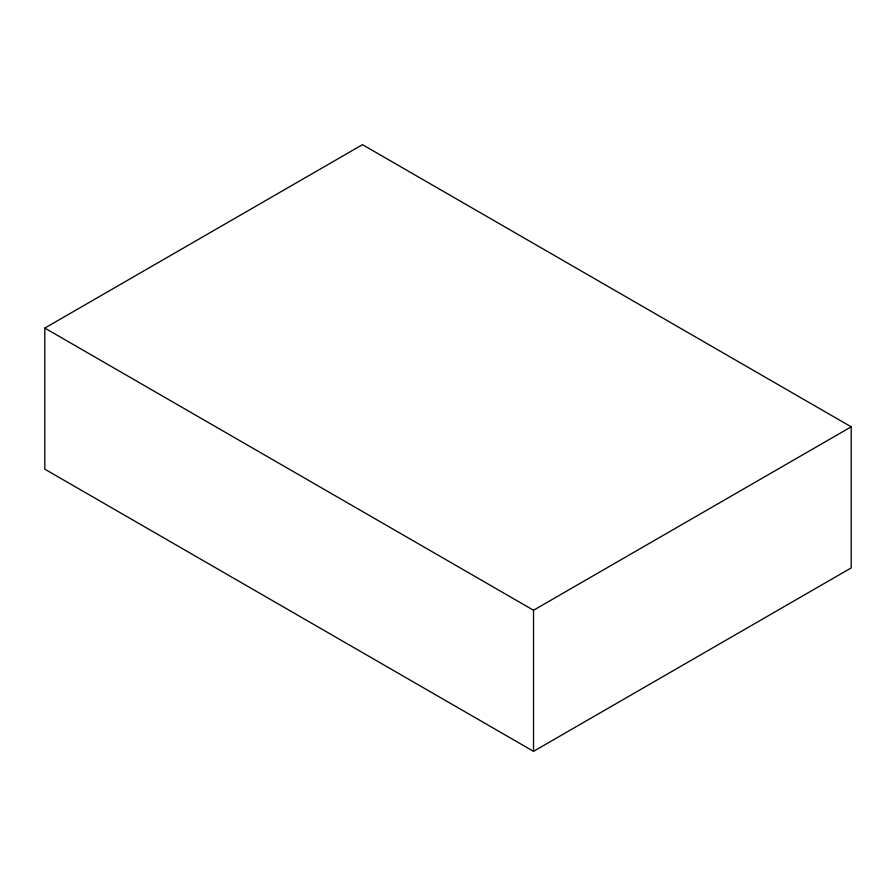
<?xml version="1.0" encoding="UTF-8"?>
<svg xmlns="http://www.w3.org/2000/svg" width="896" height="896" viewBox="0 0 896 896"><rect width="100%" height="100%" fill="white"/><g stroke="black" fill="none" stroke-linecap="round" stroke-linejoin="round"><path stroke-width="1.34" d="M44.8 328.082L362.477 144.67L851.2 426.832L851.2 567.918L533.523 751.33L44.8 469.168L44.8 328.082L533.523 610.243L851.2 426.832M533.523 610.243L533.523 751.33"/></g></svg>
